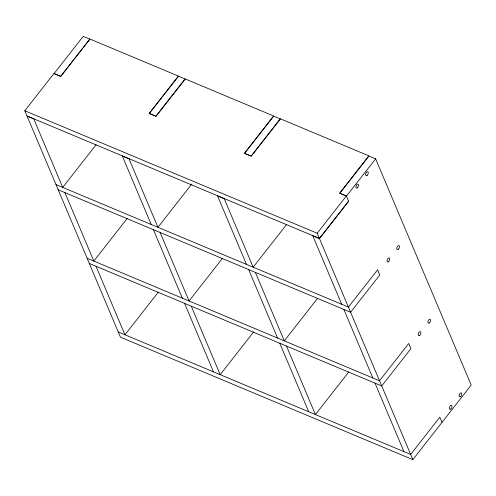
<?xml version="1.0" encoding="UTF-8"?>
<svg xmlns="http://www.w3.org/2000/svg" width="496" height="496" viewBox="0 0 496 496"><rect width="100%" height="100%" fill="white"/><g stroke="black" fill="none" stroke-linecap="round" stroke-linejoin="round"><path stroke-width="0.74" d="M348.576 201.14L319.405 238.421L26.995 115.946L24.8 110.757L53.977 73.476L60.679 76.285L89.857 38.998L178.386 76.08L149.209 113.367L155.918 116.176L185.095 78.889L273.618 115.971L244.447 153.252L251.156 156.06L280.327 118.78L368.857 155.862L339.679 193.142L346.388 195.951L348.645 201.302L319.474 238.588L412.852 459.643L471.2 385.076L375.633 158.832L368.925 156.023L339.748 193.31L346.456 196.118L375.633 158.832M73.458 60.214L60.754 76.446L54.045 73.637L83.223 36.357L89.925 39.165M74.4 59.012L82.398 48.788M83.34 47.585L89.454 39.767M96.112 144.72L62.701 187.414L33.765 118.916L27.063 116.107L120.441 337.168L412.852 459.643M127.23 218.395L93.831 261.101L64.895 192.603M191.816 184.01L157.939 227.304L129.003 158.807L122.295 155.998L151.23 224.496M251.224 156.228L280.395 118.947L273.693 116.138L244.516 153.419L250.554 155.949M158.367 292.094L124.955 334.788L96.019 266.29M222.468 258.286L189.063 300.991L160.127 232.494M286.583 224.502L253.171 267.195L224.242 198.698L217.533 195.889L246.469 264.387M319.405 238.421L317.211 233.232L346.388 195.951M253.599 331.979L220.187 374.678L191.258 306.181M317.707 298.17L284.301 340.882L255.366 272.385M348.837 371.87L315.425 414.563L286.49 346.072M24.8 110.757L317.211 233.232M319.474 238.588L312.765 235.78L341.701 304.271M55.992 184.605L348.409 307.08L377.58 269.799L379.775 274.989L350.598 312.269L58.187 189.794M87.116 258.28L379.533 380.767L408.704 343.474L410.899 348.676L381.722 385.956L89.305 263.469M118.246 331.979L410.657 454.454L439.834 417.173L442.023 422.363M343.889 309.461L372.825 377.958M375.019 383.148L403.949 451.645M248.657 269.576L277.593 338.074M279.781 343.257L308.717 411.754M153.425 229.685L182.354 298.183M184.549 303.372L213.485 371.864M178.455 76.248L149.284 113.528L155.986 116.337L185.163 79.056L178.455 76.248M388.616 261.621A2.145 1.135 -67.3 0 0 389.434 258.131A2.145 1.135 -67.3 0 0 387.153 260.146A2.145 1.135 -67.3 0 0 388.616 261.621M398.344 249.197A2.145 1.135 -67.3 0 0 399.162 245.706A2.145 1.135 -67.3 0 0 396.881 247.721A2.145 1.135 -67.3 0 0 398.344 249.197M429.462 322.865A2.145 1.135 -67.3 0 0 430.28 319.374A2.145 1.135 -67.3 0 0 427.998 321.396A2.145 1.135 -67.3 0 0 429.462 322.865M419.74 335.296A2.145 1.135 -67.3 0 0 420.552 331.805A2.145 1.135 -67.3 0 0 418.277 333.82A2.145 1.135 -67.3 0 0 419.74 335.296M357.424 187.773A2.145 1.135 -67.3 0 0 358.242 184.283A2.145 1.135 -67.3 0 0 355.961 186.298A2.145 1.135 -67.3 0 0 357.424 187.773M367.145 175.348A2.145 1.135 -67.3 0 0 367.964 171.852A2.145 1.135 -67.3 0 0 365.682 173.873A2.145 1.135 -67.3 0 0 367.145 175.348M460.592 396.564A2.145 1.135 -67.3 0 0 461.41 393.074A2.145 1.135 -67.3 0 0 459.135 395.089A2.145 1.135 -67.3 0 0 460.592 396.564M450.87 408.995A2.145 1.135 -67.3 0 0 451.689 405.505A2.145 1.135 -67.3 0 0 449.407 407.52A2.145 1.135 -67.3 0 0 450.87 408.995"/></g></svg>
